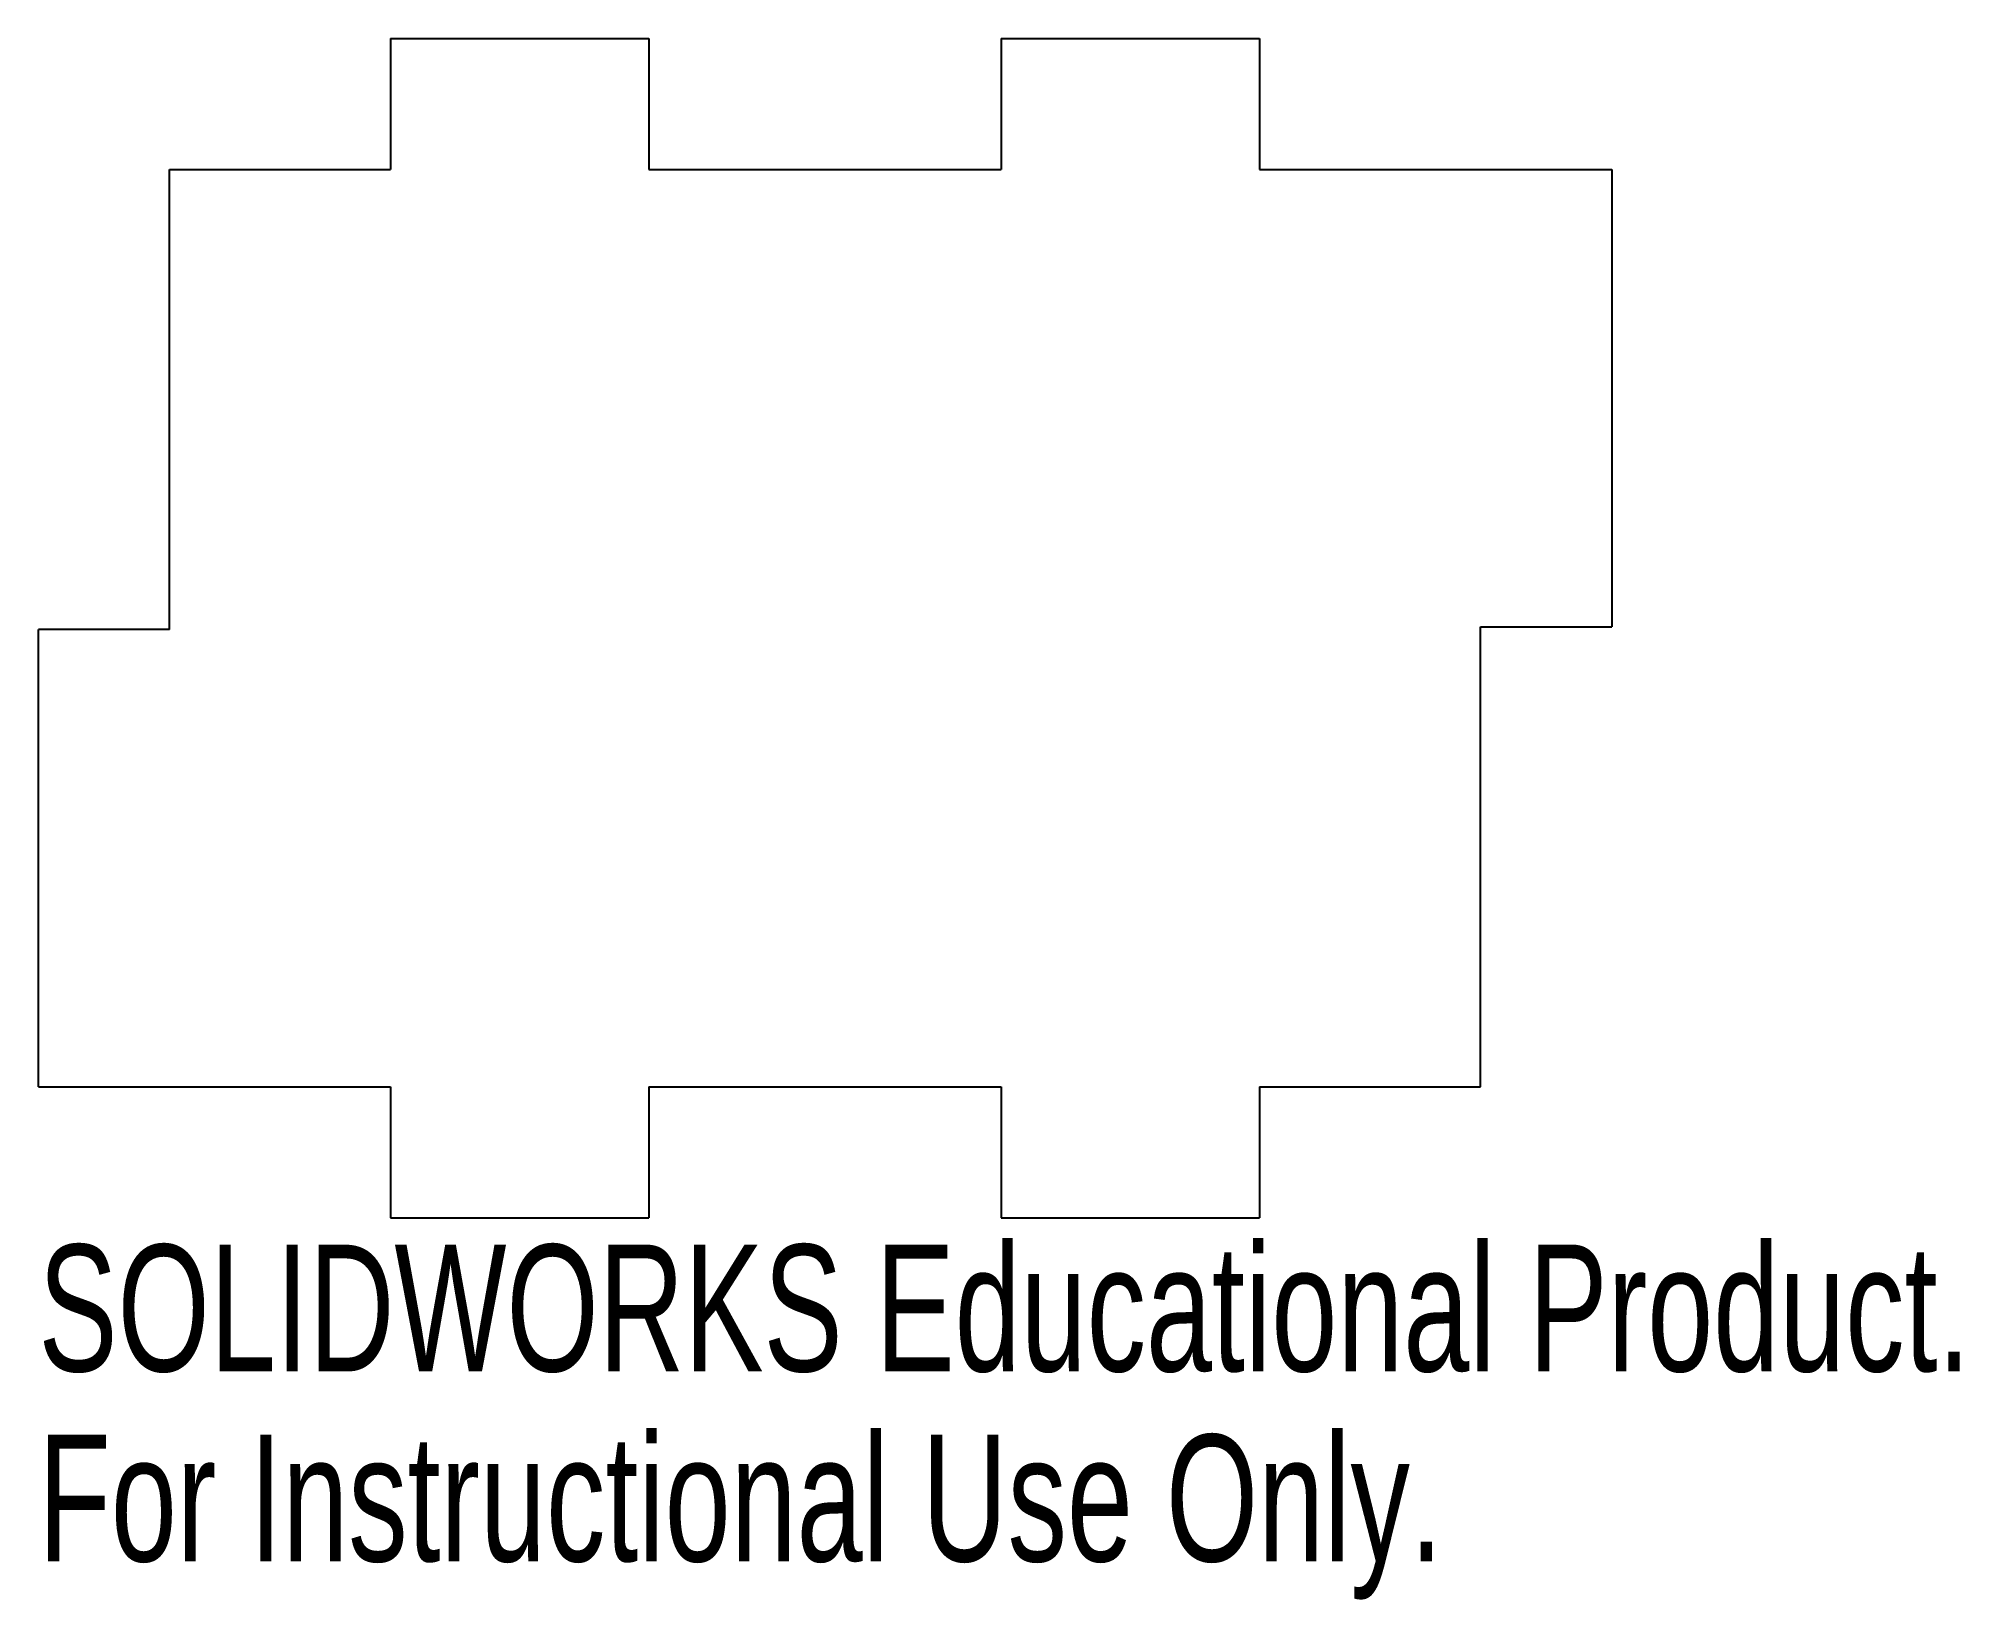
# Model space of a CAD drawing. Header units: millimetres. Extents: x -30 to 43.3, y -37.1 to 22.5.
import ezdxf

# ---------------------------------------------------------------- set-up
doc = ezdxf.new("R2010")
doc.units = ezdxf.units.MM
doc.styles.add('SLDTEXTSTYLE0', font='TXT', dxfattribs={"width": 0.7})

msp = doc.modelspace()

# ---------------------------------------------------------------- linework, layer by layer
at = {"color": 7, "linetype": 'Continuous', "lineweight": 25}
for p, q in [((-16.567, 22.5), (-16.567, 17.5)), ((-16.567, 22.5), (-6.717, 22.5)), ((-6.717, 22.5), (-6.717, 17.5)), ((6.717, 22.5), (6.717, 17.5)), ((6.717, 22.5), (16.567, 22.5)), ((16.567, 22.5), (16.567, 17.5)), ((-25, -0.05), (-25, 17.5)), ((-25, 17.5), (-16.567, 17.5)), ((-6.717, 17.5), (6.717, 17.5)), ((16.567, 17.5), (30, 17.5)), ((30, 17.5), (30, 0.05)), ((25, 0.05), (30, 0.05)), ((25, -17.5), (25, 0.05)), ((-30, -17.5), (-30, -0.05)), ((-25, -0.05), (-30, -0.05)), ((-30, -17.5), (-16.567, -17.5)), ((-16.567, -17.5), (-16.567, -22.5)), ((-6.717, -17.5), (6.717, -17.5)), ((-6.717, -17.5), (-6.717, -22.5)), ((6.717, -17.5), (6.717, -22.5)), ((16.567, -17.5), (25, -17.5)), ((16.567, -17.5), (16.567, -22.5)), ((-16.567, -22.5), (-6.717, -22.5)), ((6.717, -22.5), (16.567, -22.5))]:
    msp.add_line(p, q, dxfattribs=at)

# ---------------------------------------------------------------- texts
at = {"color": 7, "linetype": 'Continuous', "char_height": 4.83362, "attachment_point": 1, "style": 'SLDTEXTSTYLE0'}
for s, insert in [('SOLIDWORKS Educational Product.', (-30, -23.52)), ('For Instructional Use Only.', (-30, -30.77))]:
    msp.add_mtext(s, dxfattribs=dict(at, insert=insert))

doc.saveas('drawing.dxf')
